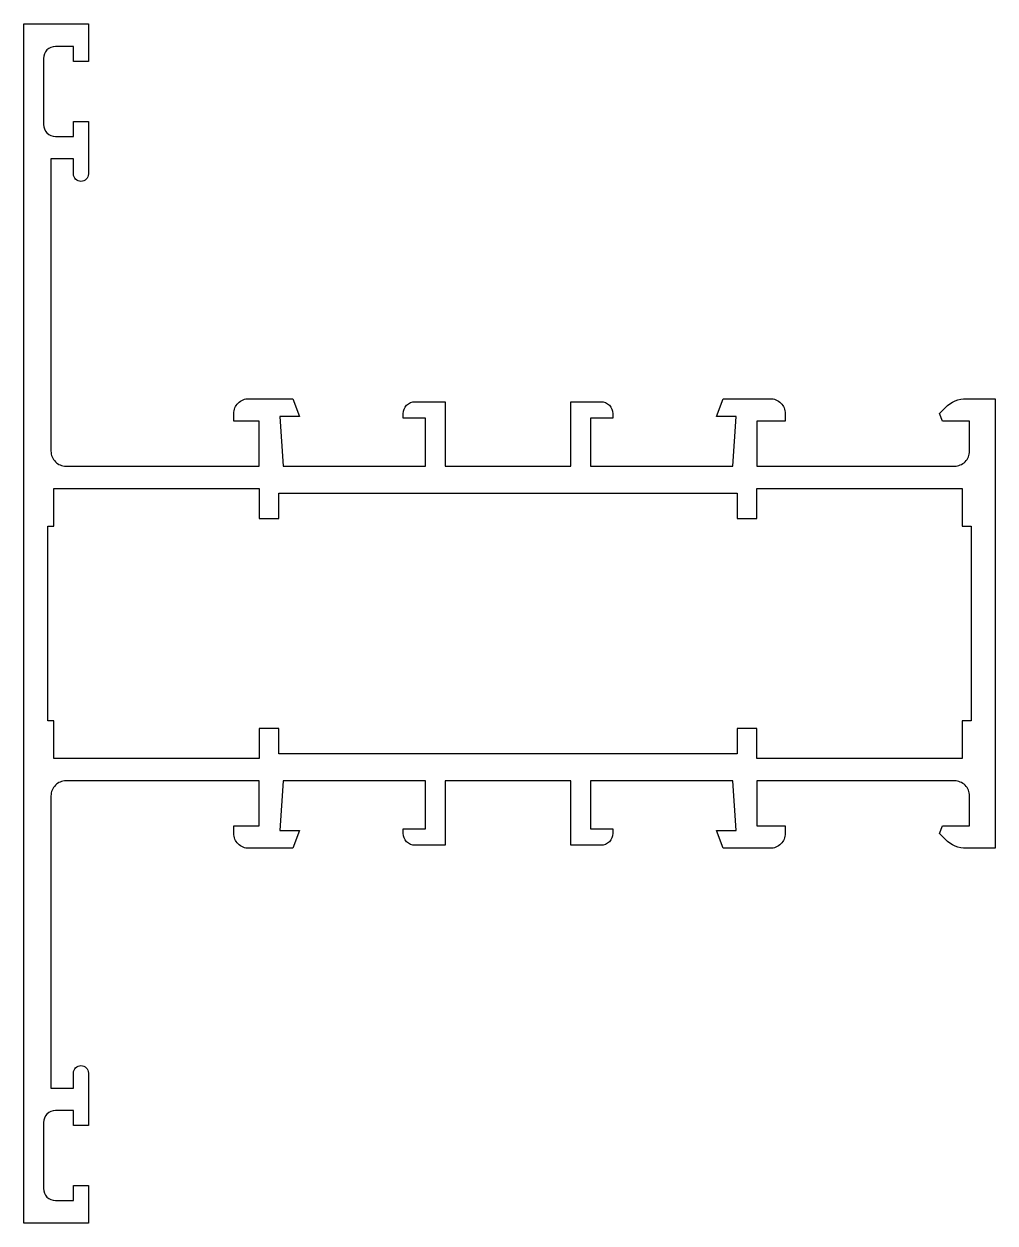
# Model space of a CAD drawing. Header units: millimetres. Extents: x 0.2 to 65, y -40 to 40.
import ezdxf

# ---------------------------------------------------------------- set-up
doc = ezdxf.new("R2010")
doc.units = ezdxf.units.MM

msp = doc.modelspace()

# ---------------------------------------------------------------- linework, layer by layer
for points in [[(15.2, -15, -0.414214), (14.2, -14), (14.2, -13.5), (15.9, -13.5), (15.9, -10.5), (3, -10.5, 0.414214), (2, -11.5), (2, -31), (3.5, -31), (3.5, -30, -1), (4.5, -30), (4.5, -33.5), (3.5, -33.5), (3.5, -32.5), (2.3, -32.5, 0.414214), (1.5, -33.3), (1.5, -37.7, 0.414214), (2.3, -38.5), (3.5, -38.5), (3.5, -37.5), (4.5, -37.5), (4.5, -40), (0.2, -40), (0.2, 40), (4.5, 40), (4.5, 37.5), (3.5, 37.5), (3.5, 38.5), (2.3, 38.5, 0.414214), (1.5, 37.7), (1.5, 33.3, 0.414214), (2.3, 32.5), (3.5, 32.5), (3.5, 33.5), (4.5, 33.5), (4.5, 30, -1), (3.5, 30), (3.5, 31), (2, 31), (2, 11.5, 0.414214), (3, 10.5), (15.9, 10.5), (15.9, 13.5), (14.2, 13.5), (14.2, 14, -0.414214), (15.2, 15), (18.149, 15), (18.586, 13.8), (17.279, 13.8), (17.5, 10.5), (27, 10.5), (27, 13.7), (25.5, 13.7), (25.5, 14, -0.414214), (26.3, 14.8), (28.3, 14.8), (28.3, 10.5), (36.7, 10.5), (36.7, 14.8), (38.7, 14.8, -0.414214), (39.5, 14), (39.5, 13.7), (38, 13.7), (38, 10.5), (47.5, 10.5), (47.721, 13.8), (46.414, 13.8), (46.851, 15), (50, 15, -0.414214), (51, 14), (51, 13.5), (49.1, 13.5), (49.1, 10.5), (62.3, 10.5, 0.414214), (63.3, 11.5), (63.3, 13.5), (61.5, 13.5), (61.288, 14.012), (61.69, 14.414, -0.198912), (63.104, 15), (65, 15), (65, -15), (63.104, -15, -0.198912), (61.69, -14.414), (61.288, -14.012), (61.5, -13.5), (63.3, -13.5), (63.3, -11.5, 0.414214), (62.3, -10.5), (49.1, -10.5), (49.1, -13.5), (51, -13.5), (51, -14, -0.414214), (50, -15), (46.851, -15), (46.414, -13.8), (47.721, -13.8), (47.5, -10.5), (38, -10.5), (38, -13.7), (39.5, -13.7), (39.5, -14, -0.414214), (38.7, -14.8), (36.7, -14.8), (36.7, -10.5), (28.3, -10.5), (28.3, -14.8), (26.3, -14.8, -0.414214), (25.5, -14), (25.5, -13.7), (27, -13.7), (27, -10.5), (17.5, -10.5), (17.279, -13.8), (18.586, -13.8), (18.149, -15), (15.2, -15)], [(17.2, 8.7), (47.8, 8.7), (47.8, 7), (49.1, 7), (49.1, 9), (62.8, 9), (62.8, 6.5), (63.4, 6.5), (63.4, -6.5), (62.8, -6.5), (62.8, -9), (49.1, -9), (49.1, -7), (47.8, -7), (47.8, -8.7), (17.2, -8.7), (17.2, -7), (15.9, -7), (15.9, -9), (2.2, -9), (2.2, -6.5), (1.8, -6.5), (1.8, 6.5), (2.2, 6.5), (2.2, 9), (15.9, 9), (15.9, 7), (17.2, 7), (17.2, 8.7, -0.414214)]]:
    msp.add_lwpolyline(points, format="xyb", close=True)

doc.saveas('drawing.dxf')
